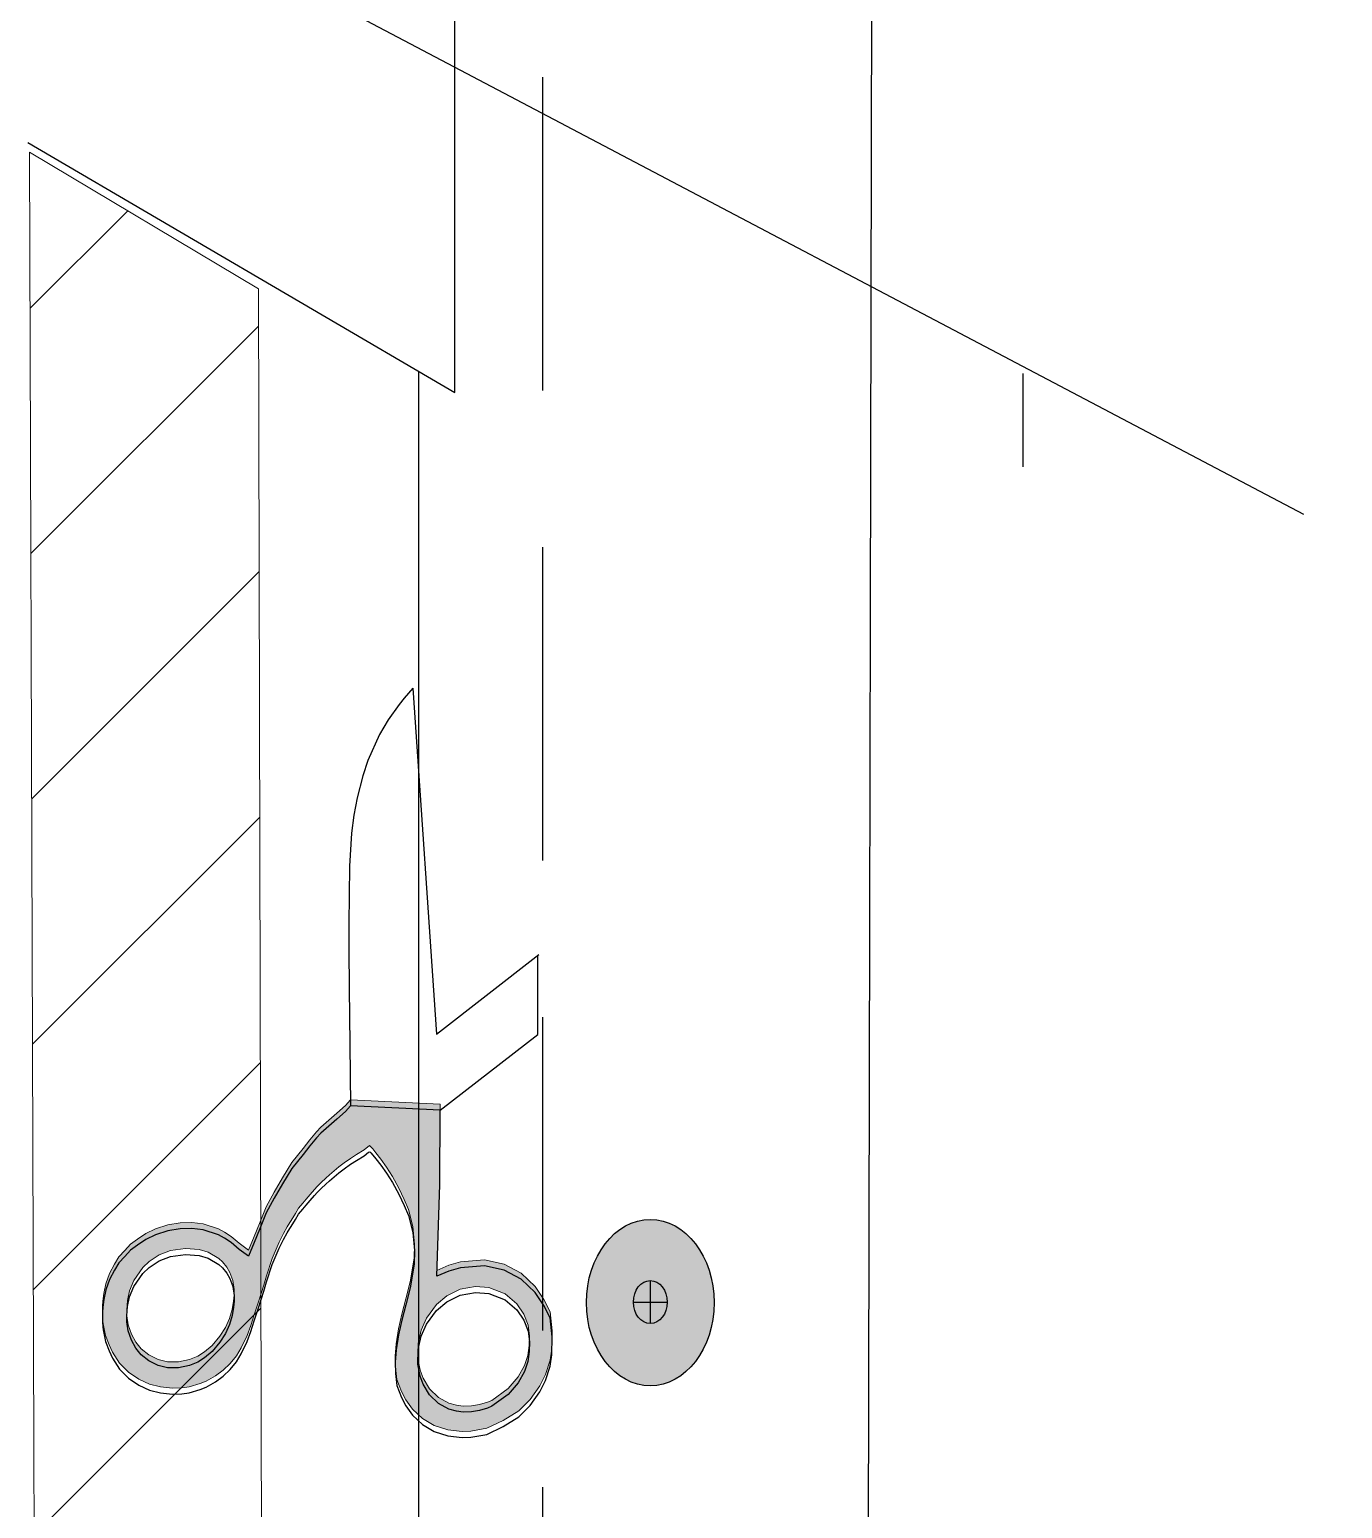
# Model space of a CAD drawing. Extents: x -1392 to 5791, y -3809 to 1722.
# Drawn here: x 3831 to 3906.4, y -2785.8 to -2700.8 of the extents above; entities that cross this region are included whole.
import ezdxf

# ---------------------------------------------------------------- set-up
doc = ezdxf.new("R2010")
doc.units = 0
doc.header["$MEASUREMENT"] = 0
doc.linetypes.add('AI-Linetype-60', pattern=[27, 18, -9])
for name, color, linetype, lineweight in [('.ATI-HATCH', 7, 'Continuous', 0), ('G-ANNO-TTLB', 7, 'Continuous', 0), ('Layer 12', 7, 'Continuous', 0), ('TYVEK', 7, 'Continuous', 0), ('WALL SCRATCH', 7, 'Continuous', 0)]:
    doc.layers.add(name, color=color, linetype=linetype, lineweight=lineweight)

# ---------------------------------------------------------------- blocks, each defined once
blk = doc.blocks.new('Block_140')
at = {"layer": 'WALL SCRATCH', "true_color": 0x003b71, "transparency": 33554687}
h = blk.add_hatch(color=156, dxfattribs=at)
h.dxf.hatch_style = 2
edge = h.paths.add_edge_path()
edge.add_ellipse((3866.615, -2773.945), major_axis=(0, 4.781), ratio=0.766948, start_angle=0, end_angle=360)
at = {"layer": 'WALL SCRATCH', "color": 18, "lineweight": 25, "true_color": 0x080808}
for p, q in [((3866.615, -2772.681), (3866.615, -2775.149)), ((3865.642, -2773.915), (3867.588, -2773.915))]:
    blk.add_line(p, q, dxfattribs=at)
at = {"layer": 'WALL SCRATCH', "color": 8, "lineweight": 25, "true_color": 0x808080}
blk.add_lwpolyline([(3866.103, -2769.525)], dxfattribs=at)
at = {"layer": 'WALL SCRATCH', "color": 18, "lineweight": 25, "true_color": 0x000000}
blk.add_ellipse((3866.615, -2773.945), major_axis=(0, 4.781), ratio=0.766948, dxfattribs=at)
at = {"layer": 'WALL SCRATCH', "color": 18, "lineweight": 25, "true_color": 0x080808}
blk.add_ellipse((3866.615, -2773.915), major_axis=(0, 1.234), ratio=0.788846, dxfattribs=at)
blk = doc.blocks.new('Block_139')
at = {"layer": 'WALL SCRATCH'}
blk.add_blockref('Block_140', (0, 0), dxfattribs=at)
blk = doc.blocks.new('Block_138')
at = {"layer": 'WALL SCRATCH'}
blk.add_blockref('Block_139', (0, 0), dxfattribs=at)
blk = doc.blocks.new('Block_153')
at = {"layer": 'WALL SCRATCH', "true_color": 0x003b71, "transparency": 33554687}
h = blk.add_hatch(color=156, dxfattribs=at)
h.dxf.hatch_style = 2
edge = h.paths.add_edge_path()
edge.add_ellipse((3866.615, -2773.945), major_axis=(0, 4.781), ratio=0.766948, start_angle=0, end_angle=360)
at = {"layer": 'WALL SCRATCH', "color": 18, "lineweight": 25, "true_color": 0x080808}
for p, q in [((3866.615, -2772.681), (3866.615, -2775.149)), ((3865.642, -2773.915), (3867.588, -2773.915))]:
    blk.add_line(p, q, dxfattribs=at)
at = {"layer": 'WALL SCRATCH', "color": 8, "lineweight": 25, "true_color": 0x808080}
blk.add_lwpolyline([(3866.103, -2769.525)], dxfattribs=at)
at = {"layer": 'WALL SCRATCH', "color": 18, "lineweight": 25, "true_color": 0x000000}
blk.add_ellipse((3866.615, -2773.945), major_axis=(0, 4.781), ratio=0.766948, dxfattribs=at)
at = {"layer": 'WALL SCRATCH', "color": 18, "lineweight": 25, "true_color": 0x080808}
blk.add_ellipse((3866.615, -2773.915), major_axis=(0, 1.234), ratio=0.788846, dxfattribs=at)
blk = doc.blocks.new('Block_152')
at = {"layer": 'WALL SCRATCH'}
blk.add_blockref('Block_153', (0, 0), dxfattribs=at)
blk = doc.blocks.new('Block_151')
at = {"layer": 'WALL SCRATCH'}
blk.add_blockref('Block_152', (0, 0), dxfattribs=at)

msp = doc.modelspace()

# ---------------------------------------------------------------- hatches: boundary and pattern name
at = {"layer": '.ATI-HATCH', "true_color": 0x808080, "transparency": 33554687}
h = msp.add_hatch(color=8, dxfattribs=at)
edge = h.paths.add_edge_path()
edge.add_spline(control_points=[(3854.337, -2774.058), (3854.337, -2774.058), (3853.756, -2774.839), (3853.756, -2774.839), (3853.756, -2774.839), (3853.453, -2775.533), (3853.453, -2775.533), (3853.453, -2775.533), (3853.29, -2776.303), (3853.29, -2776.303), (3853.29, -2776.303), (3853.266, -2777.133), (3853.266, -2777.133), (3853.266, -2777.133), (3853.389, -2777.818), (3853.389, -2777.818), (3853.389, -2777.818), (3853.569, -2778.294), (3853.569, -2778.294), (3853.569, -2778.294), (3853.943, -2778.903), (3853.943, -2778.903), (3853.943, -2778.903), (3854.452, -2779.399), (3854.452, -2779.399), (3854.452, -2779.399), (3855.053, -2779.724), (3855.053, -2779.724), (3855.053, -2779.724), (3855.483, -2779.845), (3855.483, -2779.845), (3855.483, -2779.845), (3855.876, -2779.889), (3855.876, -2779.889), (3855.876, -2779.889), (3856.349, -2779.88), (3856.349, -2779.88), (3856.349, -2779.88), (3856.807, -2779.807), (3856.807, -2779.807), (3856.807, -2779.807), (3857.274, -2779.664), (3857.274, -2779.664), (3857.274, -2779.664), (3857.514, -2779.56), (3857.514, -2779.56), (3857.514, -2779.56), (3858.456, -2778.886), (3858.456, -2778.886), (3858.456, -2778.886), (3859.029, -2778.217), (3859.029, -2778.217), (3859.029, -2778.217), (3859.383, -2777.56), (3859.383, -2777.56), (3859.383, -2777.56), (3859.573, -2776.977), (3859.573, -2776.977), (3859.573, -2776.977), (3859.664, -2776.415), (3859.664, -2776.415), (3859.664, -2776.415), (3859.683, -2775.854), (3859.683, -2775.854), (3859.683, -2775.854), (3859.596, -2775.25), (3859.596, -2775.25), (3859.596, -2775.25), (3859.352, -2774.602), (3859.352, -2774.602), (3859.352, -2774.602), (3858.953, -2774.01), (3858.953, -2774.01), (3858.953, -2774.01), (3858.278, -2773.435), (3858.278, -2773.435), (3858.278, -2773.435), (3857.346, -2773.076), (3857.346, -2773.076), (3857.346, -2773.076), (3856.569, -2773.023), (3856.569, -2773.023), (3856.569, -2773.023), (3855.697, -2773.179), (3855.697, -2773.179), (3855.697, -2773.179), (3854.935, -2773.549), (3854.935, -2773.549), (3854.935, -2773.549), (3854.337, -2774.058), (3854.337, -2774.058)], knot_values=[0, 0, 0, 0, 1, 1, 1, 2, 2, 2, 3, 3, 3, 4, 4, 4, 5, 5, 5, 6, 6, 6, 7, 7, 7, 8, 8, 8, 9, 9, 9, 10, 10, 10, 11, 11, 11, 12, 12, 12, 13, 13, 13, 14, 14, 14, 15, 15, 15, 16, 16, 16, 17, 17, 17, 18, 18, 18, 19, 19, 19, 20, 20, 20, 21, 21, 21, 22, 22, 22, 23, 23, 23, 24, 24, 24, 25, 25, 25, 26, 26, 26, 27, 27, 27, 28, 28, 28, 29, 29, 29, 30, 30, 30, 30], degree=3, periodic=0)
edge = h.paths.add_edge_path()
edge.add_spline(control_points=[(3842.048, -2771.602), (3842.048, -2771.602), (3841.829, -2771.408), (3841.829, -2771.408), (3841.829, -2771.408), (3841.227, -2771.052), (3841.227, -2771.052), (3841.227, -2771.052), (3840.713, -2770.894), (3840.713, -2770.894), (3840.713, -2770.894), (3839.919, -2770.832), (3839.919, -2770.832), (3839.919, -2770.832), (3839.051, -2770.952), (3839.051, -2770.952), (3839.051, -2770.952), (3838.412, -2771.203), (3838.412, -2771.203), (3838.412, -2771.203), (3837.832, -2771.584), (3837.832, -2771.584), (3837.832, -2771.584), (3837.474, -2771.925), (3837.474, -2771.925), (3837.474, -2771.925), (3836.947, -2772.68), (3836.947, -2772.68), (3836.947, -2772.68), (3836.711, -2773.259), (3836.711, -2773.259), (3836.711, -2773.259), (3836.588, -2773.822), (3836.588, -2773.822), (3836.588, -2773.822), (3836.547, -2774.363), (3836.547, -2774.363), (3836.547, -2774.363), (3836.551, -2774.71), (3836.551, -2774.71), (3836.551, -2774.71), (3836.63, -2775.223), (3836.63, -2775.223), (3836.63, -2775.223), (3836.812, -2775.759), (3836.812, -2775.759), (3836.812, -2775.759), (3837.071, -2776.224), (3837.071, -2776.224), (3837.071, -2776.224), (3837.371, -2776.595), (3837.371, -2776.595), (3837.371, -2776.595), (3837.805, -2776.949), (3837.805, -2776.949), (3837.805, -2776.949), (3838.341, -2777.212), (3838.341, -2777.212), (3838.341, -2777.212), (3838.895, -2777.34), (3838.895, -2777.34), (3838.895, -2777.34), (3839.525, -2777.344), (3839.525, -2777.344), (3839.525, -2777.344), (3840.141, -2777.218), (3840.141, -2777.218), (3840.141, -2777.218), (3840.629, -2777.017), (3840.629, -2777.017), (3840.629, -2777.017), (3841.017, -2776.777), (3841.017, -2776.777), (3841.017, -2776.777), (3841.444, -2776.4), (3841.444, -2776.4), (3841.444, -2776.4), (3841.899, -2775.871), (3841.899, -2775.871), (3841.899, -2775.871), (3842.215, -2775.373), (3842.215, -2775.373), (3842.215, -2775.373), (3842.451, -2774.849), (3842.451, -2774.849), (3842.451, -2774.849), (3842.603, -2774.333), (3842.603, -2774.333), (3842.603, -2774.333), (3842.68, -2773.87), (3842.68, -2773.87), (3842.68, -2773.87), (3842.707, -2773.509), (3842.707, -2773.509), (3842.707, -2773.509), (3842.711, -2773.195), (3842.711, -2773.195), (3842.711, -2773.195), (3842.632, -2772.675), (3842.632, -2772.675), (3842.632, -2772.675), (3842.465, -2772.217), (3842.465, -2772.217), (3842.465, -2772.217), (3842.288, -2771.904), (3842.288, -2771.904), (3842.288, -2771.904), (3842.048, -2771.602), (3842.048, -2771.602)], knot_values=[0, 0, 0, 0, 1, 1, 1, 2, 2, 2, 3, 3, 3, 4, 4, 4, 5, 5, 5, 6, 6, 6, 7, 7, 7, 8, 8, 8, 9, 9, 9, 10, 10, 10, 11, 11, 11, 12, 12, 12, 13, 13, 13, 14, 14, 14, 15, 15, 15, 16, 16, 16, 17, 17, 17, 18, 18, 18, 19, 19, 19, 20, 20, 20, 21, 21, 21, 22, 22, 22, 23, 23, 23, 24, 24, 24, 25, 25, 25, 26, 26, 26, 27, 27, 27, 28, 28, 28, 29, 29, 29, 30, 30, 30, 31, 31, 31, 32, 32, 32, 33, 33, 33, 34, 34, 34, 35, 35, 35, 36, 36, 36, 36], degree=3, periodic=0)
edge.add_line((3842.048, -2771.602), (3842.048, -2771.602))
edge = h.paths.add_edge_path()
edge.add_spline(control_points=[(3850.484, -2764.918), (3850.484, -2764.918), (3850.182, -2765.174), (3850.182, -2765.174), (3850.182, -2765.174), (3849.732, -2765.442), (3849.732, -2765.442), (3849.732, -2765.442), (3849.403, -2765.656), (3849.403, -2765.656), (3849.403, -2765.656), (3849.026, -2765.921), (3849.026, -2765.921), (3849.026, -2765.921), (3848.733, -2766.143), (3848.733, -2766.143), (3848.733, -2766.143), (3848.452, -2766.369), (3848.452, -2766.369), (3848.452, -2766.369), (3848.182, -2766.602), (3848.182, -2766.602), (3848.182, -2766.602), (3847.979, -2766.787), (3847.979, -2766.787), (3847.979, -2766.787), (3847.711, -2767.044), (3847.711, -2767.044), (3847.711, -2767.044), (3847.489, -2767.271), (3847.489, -2767.271), (3847.489, -2767.271), (3847.33, -2767.44), (3847.33, -2767.44), (3847.33, -2767.44), (3847.078, -2767.724), (3847.078, -2767.724), (3847.078, -2767.724), (3846.85, -2767.999), (3846.85, -2767.999), (3846.85, -2767.999), (3846.664, -2768.236), (3846.664, -2768.236), (3846.664, -2768.236), (3846.404, -2768.52), (3846.404, -2768.52), (3846.404, -2768.52), (3846.243, -2768.819), (3846.243, -2768.819), (3846.243, -2768.819), (3846.076, -2769.073), (3846.076, -2769.073), (3846.076, -2769.073), (3845.945, -2769.282), (3845.945, -2769.282), (3845.945, -2769.282), (3845.815, -2769.499), (3845.815, -2769.499), (3845.815, -2769.499), (3845.757, -2769.598), (3845.757, -2769.598), (3845.757, -2769.598), (3845.551, -2769.971), (3845.551, -2769.971), (3845.551, -2769.971), (3845.304, -2770.464), (3845.304, -2770.464), (3845.304, -2770.464), (3844.905, -2771.401), (3844.905, -2771.401), (3844.905, -2771.401), (3844.573, -2772.404), (3844.573, -2772.404), (3844.573, -2772.404), (3844.411, -2772.947), (3844.411, -2772.947), (3844.411, -2772.947), (3844.271, -2773.422), (3844.271, -2773.422), (3844.271, -2773.422), (3844.094, -2773.956), (3844.094, -2773.956), (3844.094, -2773.956), (3843.864, -2774.654), (3843.864, -2774.654), (3843.864, -2774.654), (3843.663, -2775.261), (3843.663, -2775.261), (3843.663, -2775.261), (3843.456, -2775.825), (3843.456, -2775.825), (3843.456, -2775.825), (3843.123, -2776.535), (3843.123, -2776.535), (3843.123, -2776.535), (3842.842, -2776.999), (3842.842, -2776.999), (3842.842, -2776.999), (3842.486, -2777.438), (3842.486, -2777.438), (3842.486, -2777.438), (3842.088, -2777.823), (3842.088, -2777.823), (3842.088, -2777.823), (3841.646, -2778.153), (3841.646, -2778.153), (3841.646, -2778.153), (3841.098, -2778.454), (3841.098, -2778.454), (3841.098, -2778.454), (3840.766, -2778.593), (3840.766, -2778.593), (3840.766, -2778.593), (3840.124, -2778.787), (3840.124, -2778.787), (3840.124, -2778.787), (3839.71, -2778.846), (3839.71, -2778.846), (3839.71, -2778.846), (3839.169, -2778.868), (3839.169, -2778.868), (3839.169, -2778.868), (3838.481, -2778.786), (3838.481, -2778.786), (3838.481, -2778.786), (3837.858, -2778.622), (3837.858, -2778.622), (3837.858, -2778.622), (3837.241, -2778.348), (3837.241, -2778.348), (3837.241, -2778.348), (3836.653, -2777.941), (3836.653, -2777.941), (3836.653, -2777.941), (3836.135, -2777.418), (3836.135, -2777.418), (3836.135, -2777.418), (3835.722, -2776.79), (3835.722, -2776.79), (3835.722, -2776.79), (3835.528, -2776.368), (3835.528, -2776.368), (3835.528, -2776.368), (3835.324, -2775.83), (3835.324, -2775.83), (3835.324, -2775.83), (3835.25, -2775.456), (3835.25, -2775.456), (3835.25, -2775.456), (3835.192, -2775.159), (3835.192, -2775.159), (3835.192, -2775.159), (3835.179, -2775.012), (3835.179, -2775.012), (3835.179, -2775.012), (3835.156, -2774.702), (3835.156, -2774.702), (3835.156, -2774.702), (3835.149, -2774.417), (3835.149, -2774.417), (3835.149, -2774.417), (3835.143, -2774.148), (3835.143, -2774.148), (3835.143, -2774.148), (3835.166, -2773.868), (3835.166, -2773.868), (3835.166, -2773.868), (3835.231, -2773.421), (3835.231, -2773.421), (3835.231, -2773.421), (3835.347, -2772.871), (3835.347, -2772.871), (3835.347, -2772.871), (3835.556, -2772.275), (3835.556, -2772.275), (3835.556, -2772.275), (3835.851, -2771.732), (3835.851, -2771.732), (3835.851, -2771.732), (3836.099, -2771.322), (3836.099, -2771.322), (3836.099, -2771.322), (3836.434, -2770.958), (3836.434, -2770.958), (3836.434, -2770.958), (3836.77, -2770.594), (3836.77, -2770.594), (3836.77, -2770.594), (3837.167, -2770.299), (3837.167, -2770.299), (3837.167, -2770.299), (3837.64, -2769.967), (3837.64, -2769.967), (3837.64, -2769.967), (3838.188, -2769.709), (3838.188, -2769.709), (3838.188, -2769.709), (3838.898, -2769.484), (3838.898, -2769.484), (3838.898, -2769.484), (3839.606, -2769.364), (3839.606, -2769.364), (3839.606, -2769.364), (3840.274, -2769.339), (3840.274, -2769.339), (3840.274, -2769.339), (3840.933, -2769.41), (3840.933, -2769.41), (3840.933, -2769.41), (3841.81, -2769.698), (3841.81, -2769.698), (3841.81, -2769.698), (3842.16, -2769.895), (3842.16, -2769.895), (3842.16, -2769.895), (3842.543, -2770.154), (3842.543, -2770.154), (3842.543, -2770.154), (3843.007, -2770.539), (3843.007, -2770.539), (3843.007, -2770.539), (3843.533, -2770.934), (3843.533, -2770.934), (3843.533, -2770.934), (3843.858, -2770.138), (3843.858, -2770.138), (3843.858, -2770.138), (3844.163, -2769.392), (3844.163, -2769.392), (3844.163, -2769.392), (3844.552, -2768.438), (3844.552, -2768.438), (3844.552, -2768.438), (3845.013, -2767.603), (3845.013, -2767.603), (3845.013, -2767.603), (3845.493, -2766.773), (3845.493, -2766.773), (3845.493, -2766.773), (3846.022, -2765.888), (3846.022, -2765.888), (3846.022, -2765.888), (3846.669, -2765.087), (3846.669, -2765.087), (3846.669, -2765.087), (3847.062, -2764.6), (3847.062, -2764.6), (3847.062, -2764.6), (3847.44, -2764.133), (3847.44, -2764.133), (3847.44, -2764.133), (3847.692, -2763.868), (3847.692, -2763.868), (3847.692, -2763.868), (3848.145, -2763.47), (3848.145, -2763.47), (3848.145, -2763.47), (3848.609, -2763.062), (3848.609, -2763.062), (3848.609, -2763.062), (3849.109, -2762.623), (3849.109, -2762.623), (3849.109, -2762.623), (3849.399, -2762.303), (3849.399, -2762.303), (3849.399, -2762.303), (3854.55, -2762.545), (3854.55, -2762.545), (3854.55, -2762.545), (3854.53, -2766.816), (3854.53, -2766.816), (3854.53, -2766.816), (3854.357, -2772.091), (3854.357, -2772.091), (3854.357, -2772.091), (3855.05, -2771.802), (3855.05, -2771.802), (3855.05, -2771.802), (3855.716, -2771.598), (3855.716, -2771.598), (3855.716, -2771.598), (3857.087, -2771.487), (3857.087, -2771.487), (3857.087, -2771.487), (3858.231, -2771.74), (3858.231, -2771.74), (3858.231, -2771.74), (3859.202, -2772.248), (3859.202, -2772.248), (3859.202, -2772.248), (3860.012, -2773.019), (3860.012, -2773.019), (3860.012, -2773.019), (3860.503, -2773.774), (3860.503, -2773.774), (3860.503, -2773.774), (3860.868, -2774.481), (3860.868, -2774.481), (3860.868, -2774.481), (3860.987, -2775.563), (3860.987, -2775.563), (3860.987, -2775.563), (3860.957, -2776.608), (3860.957, -2776.608), (3860.957, -2776.608), (3860.867, -2777.253), (3860.867, -2777.253), (3860.867, -2777.253), (3860.599, -2778.077), (3860.599, -2778.077), (3860.599, -2778.077), (3860.275, -2778.719), (3860.275, -2778.719), (3860.275, -2778.719), (3859.712, -2779.515), (3859.712, -2779.515), (3859.712, -2779.515), (3859.062, -2780.17), (3859.062, -2780.17), (3859.062, -2780.17), (3858.174, -2780.712), (3858.174, -2780.712), (3858.174, -2780.712), (3857.223, -2781.168), (3857.223, -2781.168), (3857.223, -2781.168), (3856.312, -2781.323), (3856.312, -2781.323), (3856.312, -2781.323), (3855.804, -2781.346), (3855.804, -2781.346), (3855.804, -2781.346), (3854.992, -2781.25), (3854.992, -2781.25), (3854.992, -2781.25), (3854.196, -2780.998), (3854.196, -2780.998), (3854.196, -2780.998), (3853.53, -2780.606), (3853.53, -2780.606), (3853.53, -2780.606), (3852.96, -2780.071), (3852.96, -2780.071), (3852.96, -2780.071), (3852.577, -2779.527), (3852.577, -2779.527), (3852.577, -2779.527), (3852.332, -2779.046), (3852.332, -2779.046), (3852.332, -2779.046), (3852.055, -2778.357), (3852.055, -2778.357), (3852.055, -2778.357), (3851.973, -2777.671), (3851.973, -2777.671), (3851.973, -2777.671), (3851.961, -2777.016), (3851.961, -2777.016), (3851.961, -2777.016), (3852.013, -2776.307), (3852.013, -2776.307), (3852.013, -2776.307), (3852.145, -2775.442), (3852.145, -2775.442), (3852.145, -2775.442), (3852.348, -2774.607), (3852.348, -2774.607), (3852.348, -2774.607), (3852.569, -2773.737), (3852.569, -2773.737), (3852.569, -2773.737), (3852.819, -2772.751), (3852.819, -2772.751), (3852.819, -2772.751), (3853.045, -2771.39), (3853.045, -2771.39), (3853.045, -2771.39), (3853.077, -2770.598), (3853.077, -2770.598), (3853.077, -2770.598), (3852.969, -2769.577), (3852.969, -2769.577), (3852.969, -2769.577), (3852.718, -2768.603), (3852.718, -2768.603), (3852.718, -2768.603), (3852.488, -2768.012), (3852.488, -2768.012), (3852.488, -2768.012), (3852.176, -2767.363), (3852.176, -2767.363), (3852.176, -2767.363), (3851.801, -2766.694), (3851.801, -2766.694), (3851.801, -2766.694), (3851.457, -2766.156), (3851.457, -2766.156), (3851.457, -2766.156), (3851.138, -2765.707), (3851.138, -2765.707), (3851.138, -2765.707), (3850.859, -2765.346), (3850.859, -2765.346), (3850.859, -2765.346), (3850.671, -2765.119), (3850.671, -2765.119), (3850.671, -2765.119), (3850.565, -2764.996), (3850.565, -2764.996), (3850.565, -2764.996), (3850.484, -2764.918), (3850.484, -2764.918)], knot_values=[0, 0, 0, 0, 1, 1, 1, 2, 2, 2, 3, 3, 3, 4, 4, 4, 5, 5, 5, 6, 6, 6, 7, 7, 7, 8, 8, 8, 9, 9, 9, 10, 10, 10, 11, 11, 11, 12, 12, 12, 13, 13, 13, 14, 14, 14, 15, 15, 15, 16, 16, 16, 17, 17, 17, 18, 18, 18, 19, 19, 19, 20, 20, 20, 21, 21, 21, 22, 22, 22, 23, 23, 23, 24, 24, 24, 25, 25, 25, 26, 26, 26, 27, 27, 27, 28, 28, 28, 29, 29, 29, 30, 30, 30, 31, 31, 31, 32, 32, 32, 33, 33, 33, 34, 34, 34, 35, 35, 35, 36, 36, 36, 37, 37, 37, 38, 38, 38, 39, 39, 39, 40, 40, 40, 41, 41, 41, 42, 42, 42, 43, 43, 43, 44, 44, 44, 45, 45, 45, 46, 46, 46, 47, 47, 47, 48, 48, 48, 49, 49, 49, 50, 50, 50, 51, 51, 51, 52, 52, 52, 53, 53, 53, 54, 54, 54, 55, 55, 55, 56, 56, 56, 57, 57, 57, 58, 58, 58, 59, 59, 59, 60, 60, 60, 61, 61, 61, 62, 62, 62, 63, 63, 63, 64, 64, 64, 65, 65, 65, 66, 66, 66, 67, 67, 67, 68, 68, 68, 69, 69, 69, 70, 70, 70, 71, 71, 71, 72, 72, 72, 73, 73, 73, 74, 74, 74, 75, 75, 75, 76, 76, 76, 77, 77, 77, 78, 78, 78, 79, 79, 79, 80, 80, 80, 81, 81, 81, 82, 82, 82, 83, 83, 83, 84, 84, 84, 85, 85, 85, 86, 86, 86, 87, 87, 87, 88, 88, 88, 89, 89, 89, 90, 90, 90, 91, 91, 91, 92, 92, 92, 93, 93, 93, 94, 94, 94, 95, 95, 95, 96, 96, 96, 97, 97, 97, 98, 98, 98, 99, 99, 99, 100, 100, 100, 101, 101, 101, 102, 102, 102, 103, 103, 103, 104, 104, 104, 105, 105, 105, 106, 106, 106, 107, 107, 107, 108, 108, 108, 109, 109, 109, 110, 110, 110, 111, 111, 111, 112, 112, 112, 113, 113, 113, 114, 114, 114, 115, 115, 115, 116, 116, 116, 117, 117, 117, 118, 118, 118, 119, 119, 119, 120, 120, 120, 121, 121, 121, 122, 122, 122, 123, 123, 123, 124, 124, 124, 125, 125, 125, 126, 126, 126, 127, 127, 127, 128, 128, 128, 129, 129, 129, 130, 130, 130, 131, 131, 131, 132, 132, 132, 133, 133, 133, 134, 134, 134, 135, 135, 135, 136, 136, 136, 137, 137, 137, 137], degree=3, periodic=0)
edge.add_line((3850.484, -2764.918), (3850.484, -2764.918))
at = {"layer": 'G-ANNO-TTLB', "true_color": 0xff00ff, "transparency": 33554687}
h = msp.add_hatch(color=6, dxfattribs=at)
edge = h.paths.add_edge_path()
edge.add_spline(control_points=[(5472, -3692.604), (5472, -3692.604), (2542.482, -3692.604), (2542.482, -3692.604), (2542.482, -3692.604), (2542.482, -1235.604), (2542.482, -1235.604), (2542.482, -1235.604), (5472, -1235.604), (5472, -1235.604), (5472, -1235.604), (5472, -3692.604), (5472, -3692.604)], knot_values=[0, 0, 0, 0, 1, 1, 1, 2, 2, 2, 3, 3, 3, 4, 4, 4, 4], degree=3, periodic=0)
edge = h.paths.add_edge_path()
edge.add_spline(control_points=[(2551.482, -1244.604), (2551.482, -1244.604), (2551.482, -3683.604), (2551.482, -3683.604), (2551.482, -3683.604), (5463, -3683.604), (5463, -3683.604), (5463, -3683.604), (5463, -1244.604), (5463, -1244.604), (5463, -1244.604), (2551.482, -1244.604), (2551.482, -1244.604)], knot_values=[0, 0, 0, 0, 1, 1, 1, 2, 2, 2, 3, 3, 3, 4, 4, 4, 4], degree=3, periodic=0)
edge.add_line((2551.482, -1244.604), (2551.482, -1244.604))
at = {"layer": 'Layer 12', "true_color": 0x000000, "transparency": 33554457}
h = msp.add_hatch(dxfattribs=at)
h.set_pattern_fill('_U', color=18, scale=10, angle=44.99999, style=2, pattern_type=0)
h.set_pattern_definition([(45, (0, 0), (-7.071067, 7.07107), [])])
h.paths.add_polyline_path([(3831.47, -2862.053), (3844.484, -2868.795), (3844.106, -2715.707), (3830.968, -2707.837)])

# ---------------------------------------------------------------- linework, layer by layer
at = {"layer": '.ATI-HATCH'}
for points, knots in [([(3850.484, -2764.918), (3850.484, -2764.918), (3850.182, -2765.174), (3850.182, -2765.174), (3850.182, -2765.174), (3849.732, -2765.442), (3849.732, -2765.442), (3849.732, -2765.442), (3849.403, -2765.656), (3849.403, -2765.656), (3849.403, -2765.656), (3849.026, -2765.921), (3849.026, -2765.921), (3849.026, -2765.921), (3848.733, -2766.143), (3848.733, -2766.143), (3848.733, -2766.143), (3848.452, -2766.369), (3848.452, -2766.369), (3848.452, -2766.369), (3848.182, -2766.602), (3848.182, -2766.602), (3848.182, -2766.602), (3847.979, -2766.787), (3847.979, -2766.787), (3847.979, -2766.787), (3847.711, -2767.044), (3847.711, -2767.044), (3847.711, -2767.044), (3847.489, -2767.271), (3847.489, -2767.271), (3847.489, -2767.271), (3847.33, -2767.44), (3847.33, -2767.44), (3847.33, -2767.44), (3847.078, -2767.724), (3847.078, -2767.724), (3847.078, -2767.724), (3846.85, -2767.999), (3846.85, -2767.999), (3846.85, -2767.999), (3846.664, -2768.236), (3846.664, -2768.236), (3846.664, -2768.236), (3846.404, -2768.52), (3846.404, -2768.52), (3846.404, -2768.52), (3846.243, -2768.819), (3846.243, -2768.819), (3846.243, -2768.819), (3846.076, -2769.073), (3846.076, -2769.073), (3846.076, -2769.073), (3845.945, -2769.282), (3845.945, -2769.282), (3845.945, -2769.282), (3845.815, -2769.499), (3845.815, -2769.499), (3845.815, -2769.499), (3845.757, -2769.598), (3845.757, -2769.598), (3845.757, -2769.598), (3845.551, -2769.971), (3845.551, -2769.971), (3845.551, -2769.971), (3845.304, -2770.464), (3845.304, -2770.464), (3845.304, -2770.464), (3844.905, -2771.401), (3844.905, -2771.401), (3844.905, -2771.401), (3844.573, -2772.404), (3844.573, -2772.404), (3844.573, -2772.404), (3844.411, -2772.947), (3844.411, -2772.947), (3844.411, -2772.947), (3844.271, -2773.422), (3844.271, -2773.422), (3844.271, -2773.422), (3844.094, -2773.956), (3844.094, -2773.956), (3844.094, -2773.956), (3843.864, -2774.654), (3843.864, -2774.654), (3843.864, -2774.654), (3843.663, -2775.261), (3843.663, -2775.261), (3843.663, -2775.261), (3843.456, -2775.825), (3843.456, -2775.825), (3843.456, -2775.825), (3843.123, -2776.535), (3843.123, -2776.535), (3843.123, -2776.535), (3842.842, -2776.999), (3842.842, -2776.999), (3842.842, -2776.999), (3842.486, -2777.438), (3842.486, -2777.438), (3842.486, -2777.438), (3842.088, -2777.823), (3842.088, -2777.823), (3842.088, -2777.823), (3841.646, -2778.153), (3841.646, -2778.153), (3841.646, -2778.153), (3841.098, -2778.454), (3841.098, -2778.454), (3841.098, -2778.454), (3840.766, -2778.593), (3840.766, -2778.593), (3840.766, -2778.593), (3840.124, -2778.787), (3840.124, -2778.787), (3840.124, -2778.787), (3839.71, -2778.846), (3839.71, -2778.846), (3839.71, -2778.846), (3839.169, -2778.868), (3839.169, -2778.868), (3839.169, -2778.868), (3838.481, -2778.786), (3838.481, -2778.786), (3838.481, -2778.786), (3837.858, -2778.622), (3837.858, -2778.622), (3837.858, -2778.622), (3837.241, -2778.348), (3837.241, -2778.348), (3837.241, -2778.348), (3836.653, -2777.941), (3836.653, -2777.941), (3836.653, -2777.941), (3836.135, -2777.418), (3836.135, -2777.418), (3836.135, -2777.418), (3835.722, -2776.79), (3835.722, -2776.79), (3835.722, -2776.79), (3835.528, -2776.368), (3835.528, -2776.368), (3835.528, -2776.368), (3835.324, -2775.83), (3835.324, -2775.83), (3835.324, -2775.83), (3835.25, -2775.456), (3835.25, -2775.456), (3835.25, -2775.456), (3835.192, -2775.159), (3835.192, -2775.159), (3835.192, -2775.159), (3835.179, -2775.012), (3835.179, -2775.012), (3835.179, -2775.012), (3835.156, -2774.702), (3835.156, -2774.702), (3835.156, -2774.702), (3835.149, -2774.417), (3835.149, -2774.417), (3835.149, -2774.417), (3835.143, -2774.148), (3835.143, -2774.148), (3835.143, -2774.148), (3835.166, -2773.868), (3835.166, -2773.868), (3835.166, -2773.868), (3835.231, -2773.421), (3835.231, -2773.421), (3835.231, -2773.421), (3835.347, -2772.871), (3835.347, -2772.871), (3835.347, -2772.871), (3835.556, -2772.275), (3835.556, -2772.275), (3835.556, -2772.275), (3835.851, -2771.732), (3835.851, -2771.732), (3835.851, -2771.732), (3836.099, -2771.322), (3836.099, -2771.322), (3836.099, -2771.322), (3836.434, -2770.958), (3836.434, -2770.958), (3836.434, -2770.958), (3836.77, -2770.594), (3836.77, -2770.594), (3836.77, -2770.594), (3837.167, -2770.299), (3837.167, -2770.299), (3837.167, -2770.299), (3837.64, -2769.967), (3837.64, -2769.967), (3837.64, -2769.967), (3838.188, -2769.709), (3838.188, -2769.709), (3838.188, -2769.709), (3838.898, -2769.484), (3838.898, -2769.484), (3838.898, -2769.484), (3839.606, -2769.364), (3839.606, -2769.364), (3839.606, -2769.364), (3840.274, -2769.339), (3840.274, -2769.339), (3840.274, -2769.339), (3840.933, -2769.41), (3840.933, -2769.41), (3840.933, -2769.41), (3841.81, -2769.698), (3841.81, -2769.698), (3841.81, -2769.698), (3842.16, -2769.895), (3842.16, -2769.895), (3842.16, -2769.895), (3842.543, -2770.154), (3842.543, -2770.154), (3842.543, -2770.154), (3843.007, -2770.539), (3843.007, -2770.539), (3843.007, -2770.539), (3843.533, -2770.934), (3843.533, -2770.934), (3843.533, -2770.934), (3843.858, -2770.138), (3843.858, -2770.138), (3843.858, -2770.138), (3844.163, -2769.392), (3844.163, -2769.392), (3844.163, -2769.392), (3844.552, -2768.438), (3844.552, -2768.438), (3844.552, -2768.438), (3845.013, -2767.603), (3845.013, -2767.603), (3845.013, -2767.603), (3845.493, -2766.773), (3845.493, -2766.773), (3845.493, -2766.773), (3846.022, -2765.888), (3846.022, -2765.888), (3846.022, -2765.888), (3846.669, -2765.087), (3846.669, -2765.087), (3846.669, -2765.087), (3847.062, -2764.6), (3847.062, -2764.6), (3847.062, -2764.6), (3847.44, -2764.133), (3847.44, -2764.133), (3847.44, -2764.133), (3847.692, -2763.868), (3847.692, -2763.868), (3847.692, -2763.868), (3848.145, -2763.47), (3848.145, -2763.47), (3848.145, -2763.47), (3848.609, -2763.062), (3848.609, -2763.062), (3848.609, -2763.062), (3849.109, -2762.623), (3849.109, -2762.623), (3849.109, -2762.623), (3849.399, -2762.303), (3849.399, -2762.303), (3849.399, -2762.303), (3854.55, -2762.545), (3854.55, -2762.545), (3854.55, -2762.545), (3854.53, -2766.816), (3854.53, -2766.816), (3854.53, -2766.816), (3854.357, -2772.091), (3854.357, -2772.091), (3854.357, -2772.091), (3855.05, -2771.802), (3855.05, -2771.802), (3855.05, -2771.802), (3855.716, -2771.598), (3855.716, -2771.598), (3855.716, -2771.598), (3857.087, -2771.487), (3857.087, -2771.487), (3857.087, -2771.487), (3858.231, -2771.74), (3858.231, -2771.74), (3858.231, -2771.74), (3859.202, -2772.248), (3859.202, -2772.248), (3859.202, -2772.248), (3860.012, -2773.019), (3860.012, -2773.019), (3860.012, -2773.019), (3860.503, -2773.774), (3860.503, -2773.774), (3860.503, -2773.774), (3860.868, -2774.481), (3860.868, -2774.481), (3860.868, -2774.481), (3860.987, -2775.563), (3860.987, -2775.563), (3860.987, -2775.563), (3860.957, -2776.608), (3860.957, -2776.608), (3860.957, -2776.608), (3860.867, -2777.253), (3860.867, -2777.253), (3860.867, -2777.253), (3860.599, -2778.077), (3860.599, -2778.077), (3860.599, -2778.077), (3860.275, -2778.719), (3860.275, -2778.719), (3860.275, -2778.719), (3859.712, -2779.515), (3859.712, -2779.515), (3859.712, -2779.515), (3859.062, -2780.17), (3859.062, -2780.17), (3859.062, -2780.17), (3858.174, -2780.712), (3858.174, -2780.712), (3858.174, -2780.712), (3857.223, -2781.168), (3857.223, -2781.168), (3857.223, -2781.168), (3856.312, -2781.323), (3856.312, -2781.323), (3856.312, -2781.323), (3855.804, -2781.346), (3855.804, -2781.346), (3855.804, -2781.346), (3854.992, -2781.25), (3854.992, -2781.25), (3854.992, -2781.25), (3854.196, -2780.998), (3854.196, -2780.998), (3854.196, -2780.998), (3853.53, -2780.606), (3853.53, -2780.606), (3853.53, -2780.606), (3852.96, -2780.071), (3852.96, -2780.071), (3852.96, -2780.071), (3852.577, -2779.527), (3852.577, -2779.527), (3852.577, -2779.527), (3852.332, -2779.046), (3852.332, -2779.046), (3852.332, -2779.046), (3852.055, -2778.357), (3852.055, -2778.357), (3852.055, -2778.357), (3851.973, -2777.671), (3851.973, -2777.671), (3851.973, -2777.671), (3851.961, -2777.016), (3851.961, -2777.016), (3851.961, -2777.016), (3852.013, -2776.307), (3852.013, -2776.307), (3852.013, -2776.307), (3852.145, -2775.442), (3852.145, -2775.442), (3852.145, -2775.442), (3852.348, -2774.607), (3852.348, -2774.607), (3852.348, -2774.607), (3852.569, -2773.737), (3852.569, -2773.737), (3852.569, -2773.737), (3852.819, -2772.751), (3852.819, -2772.751), (3852.819, -2772.751), (3853.045, -2771.39), (3853.045, -2771.39), (3853.045, -2771.39), (3853.077, -2770.598), (3853.077, -2770.598), (3853.077, -2770.598), (3852.969, -2769.577), (3852.969, -2769.577), (3852.969, -2769.577), (3852.718, -2768.603), (3852.718, -2768.603), (3852.718, -2768.603), (3852.488, -2768.012), (3852.488, -2768.012), (3852.488, -2768.012), (3852.176, -2767.363), (3852.176, -2767.363), (3852.176, -2767.363), (3851.801, -2766.694), (3851.801, -2766.694), (3851.801, -2766.694), (3851.457, -2766.156), (3851.457, -2766.156), (3851.457, -2766.156), (3851.138, -2765.707), (3851.138, -2765.707), (3851.138, -2765.707), (3850.859, -2765.346), (3850.859, -2765.346), (3850.859, -2765.346), (3850.671, -2765.119), (3850.671, -2765.119), (3850.671, -2765.119), (3850.565, -2764.996), (3850.565, -2764.996), (3850.565, -2764.996), (3850.484, -2764.918), (3850.484, -2764.918)], [0, 0, 0, 0, 1, 1, 1, 2, 2, 2, 3, 3, 3, 4, 4, 4, 5, 5, 5, 6, 6, 6, 7, 7, 7, 8, 8, 8, 9, 9, 9, 10, 10, 10, 11, 11, 11, 12, 12, 12, 13, 13, 13, 14, 14, 14, 15, 15, 15, 16, 16, 16, 17, 17, 17, 18, 18, 18, 19, 19, 19, 20, 20, 20, 21, 21, 21, 22, 22, 22, 23, 23, 23, 24, 24, 24, 25, 25, 25, 26, 26, 26, 27, 27, 27, 28, 28, 28, 29, 29, 29, 30, 30, 30, 31, 31, 31, 32, 32, 32, 33, 33, 33, 34, 34, 34, 35, 35, 35, 36, 36, 36, 37, 37, 37, 38, 38, 38, 39, 39, 39, 40, 40, 40, 41, 41, 41, 42, 42, 42, 43, 43, 43, 44, 44, 44, 45, 45, 45, 46, 46, 46, 47, 47, 47, 48, 48, 48, 49, 49, 49, 50, 50, 50, 51, 51, 51, 52, 52, 52, 53, 53, 53, 54, 54, 54, 55, 55, 55, 56, 56, 56, 57, 57, 57, 58, 58, 58, 59, 59, 59, 60, 60, 60, 61, 61, 61, 62, 62, 62, 63, 63, 63, 64, 64, 64, 65, 65, 65, 66, 66, 66, 67, 67, 67, 68, 68, 68, 69, 69, 69, 70, 70, 70, 71, 71, 71, 72, 72, 72, 73, 73, 73, 74, 74, 74, 75, 75, 75, 76, 76, 76, 77, 77, 77, 78, 78, 78, 79, 79, 79, 80, 80, 80, 81, 81, 81, 82, 82, 82, 83, 83, 83, 84, 84, 84, 85, 85, 85, 86, 86, 86, 87, 87, 87, 88, 88, 88, 89, 89, 89, 90, 90, 90, 91, 91, 91, 92, 92, 92, 93, 93, 93, 94, 94, 94, 95, 95, 95, 96, 96, 96, 97, 97, 97, 98, 98, 98, 99, 99, 99, 100, 100, 100, 101, 101, 101, 102, 102, 102, 103, 103, 103, 104, 104, 104, 105, 105, 105, 106, 106, 106, 107, 107, 107, 108, 108, 108, 109, 109, 109, 110, 110, 110, 111, 111, 111, 112, 112, 112, 113, 113, 113, 114, 114, 114, 115, 115, 115, 116, 116, 116, 117, 117, 117, 118, 118, 118, 119, 119, 119, 120, 120, 120, 121, 121, 121, 122, 122, 122, 123, 123, 123, 124, 124, 124, 125, 125, 125, 126, 126, 126, 127, 127, 127, 128, 128, 128, 129, 129, 129, 130, 130, 130, 131, 131, 131, 132, 132, 132, 133, 133, 133, 134, 134, 134, 135, 135, 135, 136, 136, 136, 137, 137, 137, 137]), ([(3842.048, -2771.602), (3842.048, -2771.602), (3841.829, -2771.408), (3841.829, -2771.408), (3841.829, -2771.408), (3841.227, -2771.052), (3841.227, -2771.052), (3841.227, -2771.052), (3840.713, -2770.894), (3840.713, -2770.894), (3840.713, -2770.894), (3839.919, -2770.832), (3839.919, -2770.832), (3839.919, -2770.832), (3839.051, -2770.952), (3839.051, -2770.952), (3839.051, -2770.952), (3838.412, -2771.203), (3838.412, -2771.203), (3838.412, -2771.203), (3837.832, -2771.584), (3837.832, -2771.584), (3837.832, -2771.584), (3837.474, -2771.925), (3837.474, -2771.925), (3837.474, -2771.925), (3836.947, -2772.68), (3836.947, -2772.68), (3836.947, -2772.68), (3836.711, -2773.259), (3836.711, -2773.259), (3836.711, -2773.259), (3836.588, -2773.822), (3836.588, -2773.822), (3836.588, -2773.822), (3836.547, -2774.363), (3836.547, -2774.363), (3836.547, -2774.363), (3836.551, -2774.71), (3836.551, -2774.71), (3836.551, -2774.71), (3836.63, -2775.223), (3836.63, -2775.223), (3836.63, -2775.223), (3836.812, -2775.759), (3836.812, -2775.759), (3836.812, -2775.759), (3837.071, -2776.224), (3837.071, -2776.224), (3837.071, -2776.224), (3837.371, -2776.595), (3837.371, -2776.595), (3837.371, -2776.595), (3837.805, -2776.949), (3837.805, -2776.949), (3837.805, -2776.949), (3838.341, -2777.212), (3838.341, -2777.212), (3838.341, -2777.212), (3838.895, -2777.34), (3838.895, -2777.34), (3838.895, -2777.34), (3839.525, -2777.344), (3839.525, -2777.344), (3839.525, -2777.344), (3840.141, -2777.218), (3840.141, -2777.218), (3840.141, -2777.218), (3840.629, -2777.017), (3840.629, -2777.017), (3840.629, -2777.017), (3841.017, -2776.777), (3841.017, -2776.777), (3841.017, -2776.777), (3841.444, -2776.4), (3841.444, -2776.4), (3841.444, -2776.4), (3841.899, -2775.871), (3841.899, -2775.871), (3841.899, -2775.871), (3842.215, -2775.373), (3842.215, -2775.373), (3842.215, -2775.373), (3842.451, -2774.849), (3842.451, -2774.849), (3842.451, -2774.849), (3842.603, -2774.333), (3842.603, -2774.333), (3842.603, -2774.333), (3842.68, -2773.87), (3842.68, -2773.87), (3842.68, -2773.87), (3842.707, -2773.509), (3842.707, -2773.509), (3842.707, -2773.509), (3842.711, -2773.195), (3842.711, -2773.195), (3842.711, -2773.195), (3842.632, -2772.675), (3842.632, -2772.675), (3842.632, -2772.675), (3842.465, -2772.217), (3842.465, -2772.217), (3842.465, -2772.217), (3842.288, -2771.904), (3842.288, -2771.904), (3842.288, -2771.904), (3842.048, -2771.602), (3842.048, -2771.602)], [0, 0, 0, 0, 1, 1, 1, 2, 2, 2, 3, 3, 3, 4, 4, 4, 5, 5, 5, 6, 6, 6, 7, 7, 7, 8, 8, 8, 9, 9, 9, 10, 10, 10, 11, 11, 11, 12, 12, 12, 13, 13, 13, 14, 14, 14, 15, 15, 15, 16, 16, 16, 17, 17, 17, 18, 18, 18, 19, 19, 19, 20, 20, 20, 21, 21, 21, 22, 22, 22, 23, 23, 23, 24, 24, 24, 25, 25, 25, 26, 26, 26, 27, 27, 27, 28, 28, 28, 29, 29, 29, 30, 30, 30, 31, 31, 31, 32, 32, 32, 33, 33, 33, 34, 34, 34, 35, 35, 35, 36, 36, 36, 36]), ([(3854.337, -2774.058), (3854.337, -2774.058), (3853.756, -2774.839), (3853.756, -2774.839), (3853.756, -2774.839), (3853.453, -2775.533), (3853.453, -2775.533), (3853.453, -2775.533), (3853.29, -2776.303), (3853.29, -2776.303), (3853.29, -2776.303), (3853.266, -2777.133), (3853.266, -2777.133), (3853.266, -2777.133), (3853.389, -2777.818), (3853.389, -2777.818), (3853.389, -2777.818), (3853.569, -2778.294), (3853.569, -2778.294), (3853.569, -2778.294), (3853.943, -2778.903), (3853.943, -2778.903), (3853.943, -2778.903), (3854.452, -2779.399), (3854.452, -2779.399), (3854.452, -2779.399), (3855.053, -2779.724), (3855.053, -2779.724), (3855.053, -2779.724), (3855.483, -2779.845), (3855.483, -2779.845), (3855.483, -2779.845), (3855.876, -2779.889), (3855.876, -2779.889), (3855.876, -2779.889), (3856.349, -2779.88), (3856.349, -2779.88), (3856.349, -2779.88), (3856.807, -2779.807), (3856.807, -2779.807), (3856.807, -2779.807), (3857.274, -2779.664), (3857.274, -2779.664), (3857.274, -2779.664), (3857.514, -2779.56), (3857.514, -2779.56), (3857.514, -2779.56), (3858.456, -2778.886), (3858.456, -2778.886), (3858.456, -2778.886), (3859.029, -2778.217), (3859.029, -2778.217), (3859.029, -2778.217), (3859.383, -2777.56), (3859.383, -2777.56), (3859.383, -2777.56), (3859.573, -2776.977), (3859.573, -2776.977), (3859.573, -2776.977), (3859.664, -2776.415), (3859.664, -2776.415), (3859.664, -2776.415), (3859.683, -2775.854), (3859.683, -2775.854), (3859.683, -2775.854), (3859.596, -2775.25), (3859.596, -2775.25), (3859.596, -2775.25), (3859.352, -2774.602), (3859.352, -2774.602), (3859.352, -2774.602), (3858.953, -2774.01), (3858.953, -2774.01), (3858.953, -2774.01), (3858.278, -2773.435), (3858.278, -2773.435), (3858.278, -2773.435), (3857.346, -2773.076), (3857.346, -2773.076), (3857.346, -2773.076), (3856.569, -2773.023), (3856.569, -2773.023), (3856.569, -2773.023), (3855.697, -2773.179), (3855.697, -2773.179), (3855.697, -2773.179), (3854.935, -2773.549), (3854.935, -2773.549), (3854.935, -2773.549), (3854.337, -2774.058), (3854.337, -2774.058)], [0, 0, 0, 0, 1, 1, 1, 2, 2, 2, 3, 3, 3, 4, 4, 4, 5, 5, 5, 6, 6, 6, 7, 7, 7, 8, 8, 8, 9, 9, 9, 10, 10, 10, 11, 11, 11, 12, 12, 12, 13, 13, 13, 14, 14, 14, 15, 15, 15, 16, 16, 16, 17, 17, 17, 18, 18, 18, 19, 19, 19, 20, 20, 20, 21, 21, 21, 22, 22, 22, 23, 23, 23, 24, 24, 24, 25, 25, 25, 26, 26, 26, 27, 27, 27, 28, 28, 28, 29, 29, 29, 30, 30, 30, 30])]:
    msp.add_open_spline(points, degree=3, knots=knots, dxfattribs=at)
at = {"layer": 'G-ANNO-TTLB'}
for points in [[(5472, -3692.604), (5472, -3692.604), (2542.482, -3692.604), (2542.482, -3692.604), (2542.482, -3692.604), (2542.482, -1235.604), (2542.482, -1235.604), (2542.482, -1235.604), (5472, -1235.604), (5472, -1235.604), (5472, -1235.604), (5472, -3692.604), (5472, -3692.604)], [(2551.482, -1244.604), (2551.482, -1244.604), (2551.482, -3683.604), (2551.482, -3683.604), (2551.482, -3683.604), (5463, -3683.604), (5463, -3683.604), (5463, -3683.604), (5463, -1244.604), (5463, -1244.604), (5463, -1244.604), (2551.482, -1244.604), (2551.482, -1244.604)]]:
    msp.add_open_spline(points, degree=3, knots=[0, 0, 0, 0, 1, 1, 1, 2, 2, 2, 3, 3, 3, 4, 4, 4, 4], dxfattribs=at)
at = {"layer": 'Layer 12'}
msp.add_lwpolyline([(3831.47, -2862.053), (3844.484, -2868.795), (3844.106, -2715.707), (3830.968, -2707.837)], close=True, dxfattribs=at)
at = {"layer": 'TYVEK', "color": 1, "lineweight": 25, "true_color": 0xff0000}
for p, q in [((3831.695, -2690.465), (3904.132, -2728.646)), ((3888.018, -2720.567), (3888.018, -2725.929)), ((3854.55, -2762.89), (3849.399, -2762.647))]:
    msp.add_line(p, q, dxfattribs=at)
at = {"layer": 'TYVEK', "color": 4, "lineweight": 25, "true_color": 0x00ffff}
for p, q in [((3830.86, -2707.293), (3855.387, -2721.664)), ((3853.304, -2720.444), (3853.304, -2869.185))]:
    msp.add_line(p, q, dxfattribs=at)
at = {"layer": 'TYVEK', "color": 18, "linetype": 'AI-Linetype-60', "lineweight": 25, "true_color": 0x000000}
msp.add_lwpolyline([(3722.644, -2826.055), (3723.273, -2595.913), (3860.423, -2676.545), (3860.423, -2905.52)], dxfattribs=at)
at = {"layer": 'TYVEK', "color": 1, "lineweight": 25, "true_color": 0xff0000}
for points in [[(3852.98, -2738.639), (3852.724, -2738.921), (3852.478, -2739.208), (3852.186, -2739.574), (3851.563, -2740.458), (3851.068, -2741.302), (3850.387, -2742.799), (3850.106, -2743.67), (3849.777, -2744.942), (3849.584, -2745.945), (3849.445, -2746.968), (3849.34, -2748.863), (3849.318, -2750.561), (3849.306, -2752.155), (3849.303, -2753.66), (3849.312, -2755.891), (3849.356, -2759.1), (3849.399, -2762.647), (3849.109, -2762.968), (3848.609, -2763.407), (3848.145, -2763.815), (3847.692, -2764.212), (3847.44, -2764.477), (3847.062, -2764.945), (3846.669, -2765.432), (3846.022, -2766.232), (3845.493, -2767.118), (3845.013, -2767.947), (3844.552, -2768.783), (3844.163, -2769.737), (3843.858, -2770.483), (3843.533, -2771.279), (3843.007, -2770.884), (3842.543, -2770.499), (3842.16, -2770.24), (3841.81, -2770.042), (3840.933, -2769.754), (3840.274, -2769.684), (3839.606, -2769.709), (3838.898, -2769.829), (3838.188, -2770.053), (3837.64, -2770.312), (3837.167, -2770.643), (3836.77, -2770.939), (3836.434, -2771.303), (3836.099, -2771.667), (3835.851, -2772.076), (3835.556, -2772.619), (3835.347, -2773.215), (3835.231, -2773.765), (3835.166, -2774.213), (3835.143, -2774.493), (3835.149, -2774.762), (3835.156, -2775.047), (3835.179, -2775.356), (3835.192, -2775.504), (3835.25, -2775.8), (3835.324, -2776.175), (3835.528, -2776.713), (3835.722, -2777.135), (3836.135, -2777.763), (3836.653, -2778.286), (3837.241, -2778.692), (3837.858, -2778.967), (3838.481, -2779.131), (3839.169, -2779.212), (3839.71, -2779.191), (3840.124, -2779.131), (3840.766, -2778.938), (3841.098, -2778.799), (3841.646, -2778.498), (3842.088, -2778.167), (3842.486, -2777.783), (3842.842, -2777.344), (3843.123, -2776.88), (3843.456, -2776.17), (3843.663, -2775.606), (3843.864, -2774.999), (3844.094, -2774.301), (3844.271, -2773.767), (3844.411, -2773.291), (3844.573, -2772.749), (3844.905, -2771.746), (3845.304, -2770.809), (3845.551, -2770.316), (3845.757, -2769.943), (3845.815, -2769.844), (3845.945, -2769.626), (3846.076, -2769.418), (3846.243, -2769.164), (3846.404, -2768.865), (3846.664, -2768.581), (3846.85, -2768.344), (3847.078, -2768.069), (3847.33, -2767.785), (3847.489, -2767.615), (3847.711, -2767.389), (3847.979, -2767.131), (3848.182, -2766.947), (3848.452, -2766.714), (3848.733, -2766.487), (3849.026, -2766.265), (3849.403, -2766), (3849.732, -2765.787), (3850.182, -2765.519), (3850.428, -2765.31), (3850.513, -2765.291), (3850.565, -2765.341), (3850.671, -2765.464), (3850.859, -2765.691), (3851.138, -2766.052), (3851.457, -2766.501), (3851.801, -2767.039), (3852.176, -2767.708), (3852.488, -2768.357), (3852.718, -2768.947), (3852.969, -2769.922), (3853.077, -2770.943), (3853.045, -2771.734), (3852.819, -2773.096), (3852.569, -2774.081), (3852.348, -2774.952), (3852.145, -2775.787), (3852.013, -2776.652), (3851.961, -2777.361), (3851.973, -2778.016), (3852.055, -2778.702), (3852.332, -2779.391), (3852.577, -2779.872), (3852.96, -2780.415), (3853.53, -2780.951), (3854.196, -2781.343), (3854.992, -2781.595), (3855.804, -2781.691), (3856.312, -2781.667), (3857.223, -2781.513), (3858.174, -2781.056), (3859.062, -2780.514), (3859.712, -2779.86), (3860.275, -2779.064), (3860.599, -2778.421), (3860.867, -2777.598), (3860.957, -2776.952), (3860.987, -2775.907), (3860.868, -2774.826), (3860.503, -2774.119), (3860.012, -2773.364), (3859.202, -2772.592), (3858.231, -2772.085), (3857.087, -2771.831), (3855.716, -2771.943), (3855.05, -2772.147), (3854.357, -2772.435)], [(3852.98, -2738.64), (3854.329, -2758.513), (3860.219, -2753.947)], [(3854.357, -2772.435), (3854.53, -2767.16), (3854.55, -2762.89), (3860.162, -2758.542), (3860.162, -2753.992)], [(3841.829, -2771.753), (3842.048, -2771.946), (3842.288, -2772.249), (3842.465, -2772.562), (3842.632, -2773.02), (3842.711, -2773.539), (3842.707, -2773.854), (3842.68, -2774.215), (3842.603, -2774.678), (3842.451, -2775.193), (3842.215, -2775.717), (3841.899, -2776.216), (3841.444, -2776.745), (3841.017, -2777.122), (3840.629, -2777.361), (3840.141, -2777.563), (3839.525, -2777.688), (3838.895, -2777.684), (3838.341, -2777.557), (3837.805, -2777.294), (3837.371, -2776.94), (3837.071, -2776.569), (3836.812, -2776.104), (3836.63, -2775.567), (3836.551, -2775.055), (3836.547, -2774.708), (3836.588, -2774.166), (3836.711, -2773.604), (3836.947, -2773.025), (3837.474, -2772.27), (3837.832, -2771.929), (3838.412, -2771.548), (3839.051, -2771.297), (3839.919, -2771.177), (3840.713, -2771.238), (3841.227, -2771.396), (3841.829, -2771.753)]]:
    msp.add_lwpolyline(points, dxfattribs=at)
msp.add_lwpolyline([(3857.274, -2780.008), (3856.807, -2780.152), (3856.349, -2780.224), (3855.876, -2780.233), (3855.483, -2780.19), (3855.053, -2780.069), (3854.452, -2779.743), (3853.943, -2779.248), (3853.569, -2778.639), (3853.389, -2778.163), (3853.266, -2777.477), (3853.29, -2776.648), (3853.453, -2775.878), (3853.756, -2775.184), (3854.337, -2774.403), (3854.935, -2773.893), (3855.697, -2773.524), (3856.569, -2773.368), (3857.346, -2773.421), (3858.278, -2773.78), (3858.953, -2774.355), (3859.352, -2774.947), (3859.596, -2775.595), (3859.683, -2776.198), (3859.664, -2776.76), (3859.573, -2777.322), (3859.383, -2777.905), (3859.029, -2778.562), (3858.456, -2779.23), (3857.514, -2779.904)], close=True, dxfattribs=at)
at = {"layer": 'TYVEK', "color": 4, "lineweight": 25, "true_color": 0x00ffff}
msp.add_open_spline([(3855.387, -2721.664), (3855.387, -2721.664), (3855.387, -2697.099), (3855.387, -2697.099), (3855.387, -2696.057), (3855.296, -2695.024), (3855.12, -2694.009)], degree=3, knots=[0, 0, 0, 0, 1, 1, 1, 2, 2, 2, 2], dxfattribs=at)
at = {"layer": 'WALL SCRATCH', "color": 18, "lineweight": 25, "true_color": 0x000000}
msp.add_line((3879.401, -2662.428), (3878.798, -2939.018), dxfattribs=at)
msp.add_line((3879.401, -2662.428), (3878.798, -2939.018), dxfattribs=at)

# ---------------------------------------------------------------- block references
at = {"layer": 'WALL SCRATCH'}
for name in ['Block_138', 'Block_151']:
    msp.add_blockref(name, (0, 0), dxfattribs=at)

doc.saveas('drawing.dxf')
